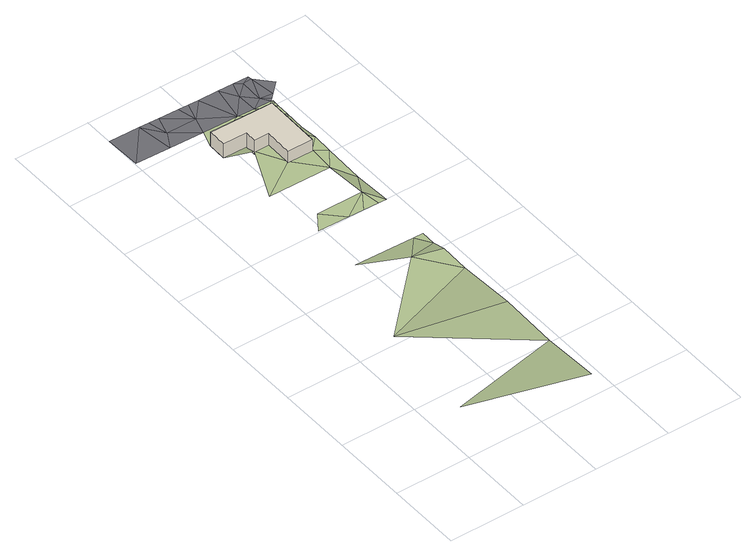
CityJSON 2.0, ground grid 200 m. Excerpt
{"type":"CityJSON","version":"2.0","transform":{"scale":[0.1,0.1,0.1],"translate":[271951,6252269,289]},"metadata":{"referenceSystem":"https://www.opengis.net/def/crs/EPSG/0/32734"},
"CityObjects":{
"building1":{"type":"Building","attributes":{"building":"industrial","building:levels":1,"building_height":4.1,"roof_height":19.99,"ground_height":15.89,"plus_code":"4FRW3CCR+F7J"},"geometry":[{"type":"Solid","lod":"1","boundaries":[[[[0,1,2,3]],[[1,4,5,2]],[[4,6,7,5]],[[6,8,9,7]],[[8,10,11,9]],[[10,12,13,11]],[[12,14,15,13]],[[14,0,3,15]],[[3,2,5,7,9,11,13,15]],[[14,12,10,8,6,4,1,0]]]]}]},
"terrain1":{"type":"TINRelief","geometry":[{"type":"CompositeSurface","lod":"1","boundaries":[[[16,17,18]],[[19,18,20]],[[21,19,20]],[[22,19,21]],[[23,24,22]],[[25,26,27]],[[21,28,22]],[[28,29,22]],[[23,22,29]],[[26,25,30]],[[31,32,33]],[[34,23,29]],[[35,30,25]],[[8,6,31]],[[32,36,33]],[[37,30,35]],[[4,38,39]],[[33,40,31]],[[41,30,37]],[[30,41,42]],[[42,36,30]],[[43,33,36]],[[38,4,44]],[[42,45,36]],[[36,45,43]],[[43,45,46]],[[46,47,43]],[[38,44,48]],[[49,47,46]],[[47,50,44]],[[48,44,51]],[[50,47,49]],[[52,48,51]],[[44,53,51]],[[44,50,53]],[[53,54,51]],[[51,54,52]],[[55,52,54]]]}]},
"road1":{"type":"Road","attributes":{"highway":"residential","name":"Francis Street","surface":"asphalt","lanes":2,"width":9.4},"geometry":[{"type":"MultiSurface","lod":"1","boundaries":[[[56,57,58]],[[59,56,48]],[[60,61,62]],[[63,58,57]],[[57,59,64]],[[62,61,65]],[[66,67,68]],[[52,59,48]],[[60,69,70]],[[71,64,72]],[[56,38,48]],[[69,38,73]],[[64,59,72]],[[59,57,56]],[[64,63,57]],[[74,60,70]],[[65,68,62]],[[75,68,67]],[[52,76,59]],[[73,56,58]],[[69,60,38]],[[73,38,56]],[[72,59,76]],[[61,60,74]],[[60,39,38]],[[75,62,68]],[[75,39,62]],[[60,62,39]]]}]}
},
"vertices":[
[3345,10209,8],[3370,11728,8],[3370,11728,418],[3345,10209,418],[1697,11755,8],[1697,11755,418],[1689,11263,8],[1689,11263,418],[2311,11253,8],[2311,11253,418],[2305,10953,8],[2305,10953,418],[2689,10947,8],[2689,10947,418],[2677,10219,8],[2677,10219,418],
[421,875,653],[3375,0,677],[3415,1600,517],[869,3923,349],[3455,3199,517],[3496,4799,358],[2773,5817,358],[3273,6409,239],[1725,6469,219],[2554,7828,239],[2074,8326,219],[1750,7859,219],[3516,5599,358],[3526,5999,239],[3282,8313,239],[2305,10953,100],[1664,9549,100],[2677,10219,113],[3536,6398,239],[2956,7812,239],[3307,9511,113],[3358,7796,239],[2754,12180,19],[1847,12212,8],[2689,10947,113],[3574,7788,239],[3607,8877,113],[3345,10209,113],[3370,11728,19],[3640,9967,113],[3656,10512,113],[3358,10968,113],[3208,12164,19],[3672,11056,19],[3689,11601,19],[3449,12003,19],[3662,12147,19],[3699,11946,19],[3702,12046,19],[3705,12146,19],
[3201,12689,19],[3528,12984,19],[3332,13110,19],[3512,12377,19],[1988,12682,8],[1340,13175,8],[1191,12688,8],[3732,13097,19],[3760,13004,19],[1074,13184,8],[9,13219,8],[33,12278,8],[809,13193,8],[2402,13140,8],[2136,13149,8],[4139,12601,19],[3849,12325,19],[2933,13123,19],[1871,13158,8],[940,12245,8],[3734,12216,19]
]}
